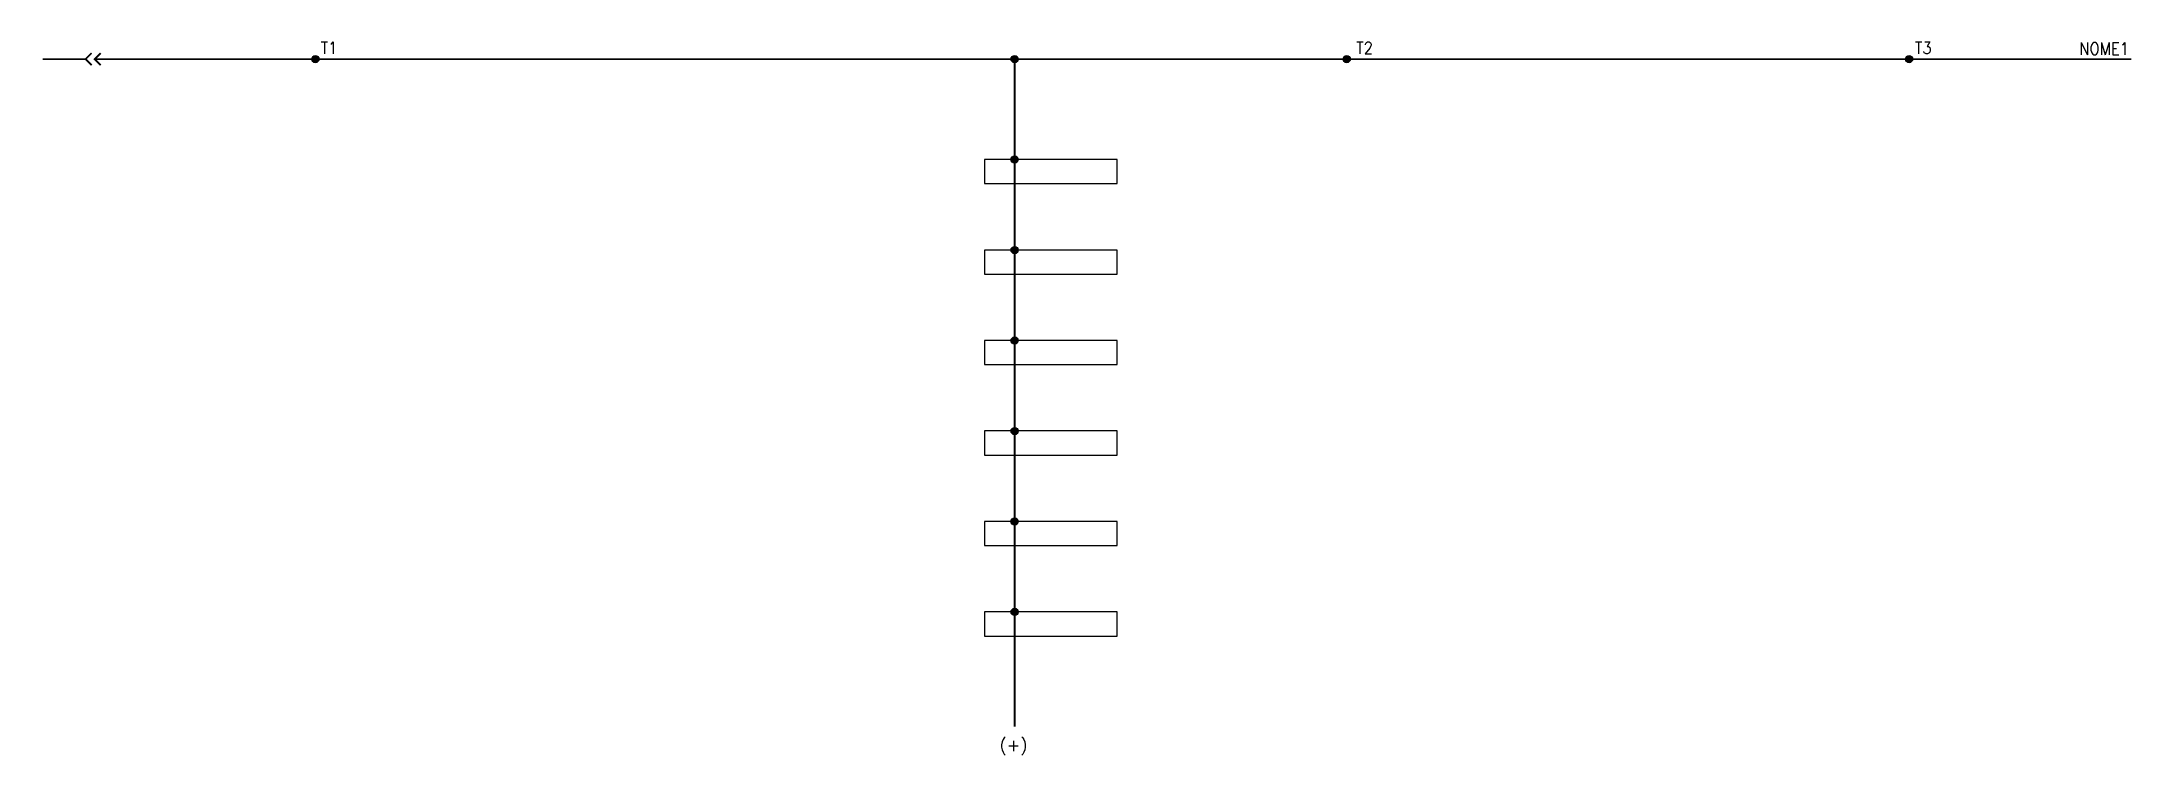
# Model space of a CAD drawing. Header units: millimetres. Extents: x 899 to 1245, y 900 to 1018.
import ezdxf
from ezdxf.enums import TextEntityAlignment as Align

# ---------------------------------------------------------------- set-up
doc = ezdxf.new("R2010")
doc.units = ezdxf.units.MM
doc.styles.add('ROMANS', font='romans.shx')

# ---------------------------------------------------------------- blocks, each defined once
blk = doc.blocks.new('CON1')
at = {"color": 5, "const_width": 1}
blk.add_lwpolyline([(-0.5, 0, 1), (0.5, 0, 1)], format="xyb", close=True, dxfattribs=at)

msp = doc.modelspace()

# ---------------------------------------------------------------- hatches: boundary and pattern name
h = msp.add_hatch(color=256)
h.paths.add_polyline_path([(944.17, 1015.92), (944.17, 1015.32), (944.75, 1015.32, 0.405686)])
h.paths.add_polyline_path([(944.17, 1015.92, 0.422793), (943.55, 1015.32), (944.17, 1015.32)])
h.paths.add_polyline_path([(944.75, 1015.32), (943.55, 1015.32, 1)])
for points in [[(944.65, 1015.32, 1), (943.65, 1015.32, 1)], [(1115.63, 1015.32, 1), (1114.63, 1015.32, 1)], [(1208.87, 1015.32, 1), (1207.87, 1015.32, 1)]]:
    msp.add_hatch(color=5).paths.add_polyline_path(points)
h = msp.add_hatch(color=256)
h.paths.add_polyline_path([(1059.48, 1015.32), (1060.68, 1015.32, 1)])
h.paths.add_polyline_path([(1060.68, 1015.32), (1060.08, 1015.32), (1060.08, 1014.72, 0.414214)])
h.paths.add_polyline_path([(1060.08, 1015.32), (1059.48, 1015.32, 0.414214), (1060.08, 1014.72)])
h = msp.add_hatch(color=256)
h.paths.add_polyline_path([(1115.15, 1015.92), (1115.15, 1015.32), (1115.73, 1015.32, 0.405686)])
h.paths.add_polyline_path([(1115.15, 1015.92, 0.422793), (1114.53, 1015.32), (1115.15, 1015.32)])
h.paths.add_polyline_path([(1115.73, 1015.32), (1114.53, 1015.32, 1)])
h = msp.add_hatch(color=256)
h.paths.add_polyline_path([(1207.77, 1015.32), (1208.97, 1015.32, 1)])
h.paths.add_polyline_path([(1208.97, 1015.32), (1208.37, 1015.32), (1208.37, 1014.72, 0.414214)])
h.paths.add_polyline_path([(1208.37, 1015.32), (1207.77, 1015.32, 0.414214), (1208.37, 1014.72)])
h = msp.add_hatch(color=256)
h.paths.add_polyline_path([(1208.38, 1015.92), (1208.38, 1015.32), (1208.97, 1015.32, 0.405686)])
h.paths.add_polyline_path([(1208.38, 1015.92, 0.422793), (1207.77, 1015.32), (1208.38, 1015.32)])
h.paths.add_polyline_path([(1208.97, 1015.32), (1207.77, 1015.32, 1)])
h = msp.add_hatch(color=7)
h.paths.add_polyline_path([(1059.48, 998.67), (1060.68, 998.67, 1)])
h.paths.add_polyline_path([(1060.68, 998.67), (1060.08, 998.67), (1060.08, 998.07, 0.414214)])
h.paths.add_polyline_path([(1060.08, 998.67), (1059.48, 998.67, 0.414214), (1060.08, 998.07)])
h = msp.add_hatch(color=7)
h.paths.add_polyline_path([(1059.48, 983.67), (1060.68, 983.67, 1)])
h.paths.add_polyline_path([(1060.68, 983.67), (1060.08, 983.67), (1060.08, 983.07, 0.414214)])
h.paths.add_polyline_path([(1060.08, 983.67), (1059.48, 983.67, 0.414214), (1060.08, 983.07)])
h = msp.add_hatch(color=7)
h.paths.add_polyline_path([(1059.48, 968.66), (1060.68, 968.66, 1)])
h.paths.add_polyline_path([(1060.68, 968.66), (1060.08, 968.66), (1060.08, 968.06, 0.414214)])
h.paths.add_polyline_path([(1060.08, 968.66), (1059.48, 968.66, 0.414214), (1060.08, 968.06)])
h = msp.add_hatch(color=7)
h.paths.add_polyline_path([(1059.48, 953.66), (1060.68, 953.66, 1)])
h.paths.add_polyline_path([(1060.68, 953.66), (1060.08, 953.66), (1060.08, 953.06, 0.414214)])
h.paths.add_polyline_path([(1060.08, 953.66), (1059.48, 953.66, 0.414214), (1060.08, 953.06)])
h = msp.add_hatch(color=7)
h.paths.add_polyline_path([(1059.48, 938.67), (1060.68, 938.67, 1)])
h.paths.add_polyline_path([(1060.68, 938.67), (1060.08, 938.67), (1060.08, 938.07, 0.414214)])
h.paths.add_polyline_path([(1060.08, 938.67), (1059.48, 938.67, 0.414214), (1060.08, 938.07)])
h = msp.add_hatch(color=7)
h.paths.add_polyline_path([(1059.48, 923.67), (1060.68, 923.67, 1)])
h.paths.add_polyline_path([(1060.68, 923.67), (1060.08, 923.67), (1060.08, 923.07, 0.414214)])
h.paths.add_polyline_path([(1060.08, 923.67), (1059.48, 923.67, 0.414214), (1060.08, 923.07)])

# ---------------------------------------------------------------- linework, layer by layer
at = {"color": 5, "const_width": 0.3}
for points in [[(906.05, 1015.32), (898.94, 1015.32)], [(898.94, 1015.32), (904.55, 1015.32)], [(906.05, 1015.32), (907.05, 1016.32)], [(906.05, 1015.32), (907.05, 1014.32)], [(908.55, 1016.32), (907.55, 1015.32), (908.55, 1014.32)], [(1245.21, 1015.32), (907.55, 1015.32)], [(1060.08, 1014.72), (1060.08, 904.67)]]:
    msp.add_lwpolyline(points, dxfattribs=at)
at = {"color": 7}
for points in [[(1055.08, 998.67), (1055.08, 994.67), (1077.08, 994.67), (1077.08, 998.67)], [(1055.08, 983.67), (1055.08, 979.67), (1077.08, 979.67), (1077.08, 983.67)], [(1055.08, 968.67), (1055.08, 964.67), (1077.08, 964.67), (1077.08, 968.67)], [(1055.08, 953.67), (1055.08, 949.67), (1077.08, 949.67), (1077.08, 953.67)], [(1055.08, 938.67), (1055.08, 934.67), (1077.08, 934.67), (1077.08, 938.67)], [(1055.08, 923.67), (1055.08, 919.67), (1077.08, 919.67), (1077.08, 923.67)]]:
    msp.add_lwpolyline(points, close=True, dxfattribs=at)
for centre in [(944.15, 1015.32), (1060.08, 1015.32), (1115.13, 1015.32), (1208.37, 1015.32), (1208.37, 1015.32)]:
    msp.add_circle(centre, 0.6)
at = {"color": 5}
for centre in [(944.15, 1015.32), (1115.13, 1015.32), (1208.37, 1015.32)]:
    msp.add_circle(centre, 0.5, dxfattribs=at)
at = {"color": 7}
for centre in [(1060.08, 998.67), (1060.08, 983.67), (1060.08, 968.66), (1060.08, 953.66), (1060.08, 938.67), (1060.08, 923.67)]:
    msp.add_circle(centre, 0.6, dxfattribs=at)

# ---------------------------------------------------------------- block references
at = {"color": 7, "xscale": 0.5, "yscale": 0.5, "zscale": 0.5}
for p in [(1060.08, 998.67), (1060.08, 983.67), (1060.08, 968.66), (1060.08, 953.66), (1060.08, 938.67), (1060.08, 923.67)]:
    msp.add_blockref('CON1', p, dxfattribs=at)

# ---------------------------------------------------------------- texts
at = {"color": 7, "style": 'ROMANS'}
msp.add_text('(+)', height=2, dxfattribs=at).set_placement((1057.56, 900.6))
at = {"style": 'ROMANS', "width": 0.9, "flags": 1}
for tag, p in [('T1', (946.41, 1016.18)), ('T2', (1118.1, 1016.18)), ('T3', (1210.73, 1016.18))]:
    msp.add_attdef(tag, text='', height=2, dxfattribs=at).set_placement(p, align=Align.CENTER)
at = {"style": 'ROMANS', "width": 0.9}
msp.add_attdef('NOME1', text='', height=2, dxfattribs=at).set_placement((1240.71, 1017.05), align=Align.MIDDLE_CENTER)

doc.saveas('drawing.dxf')
